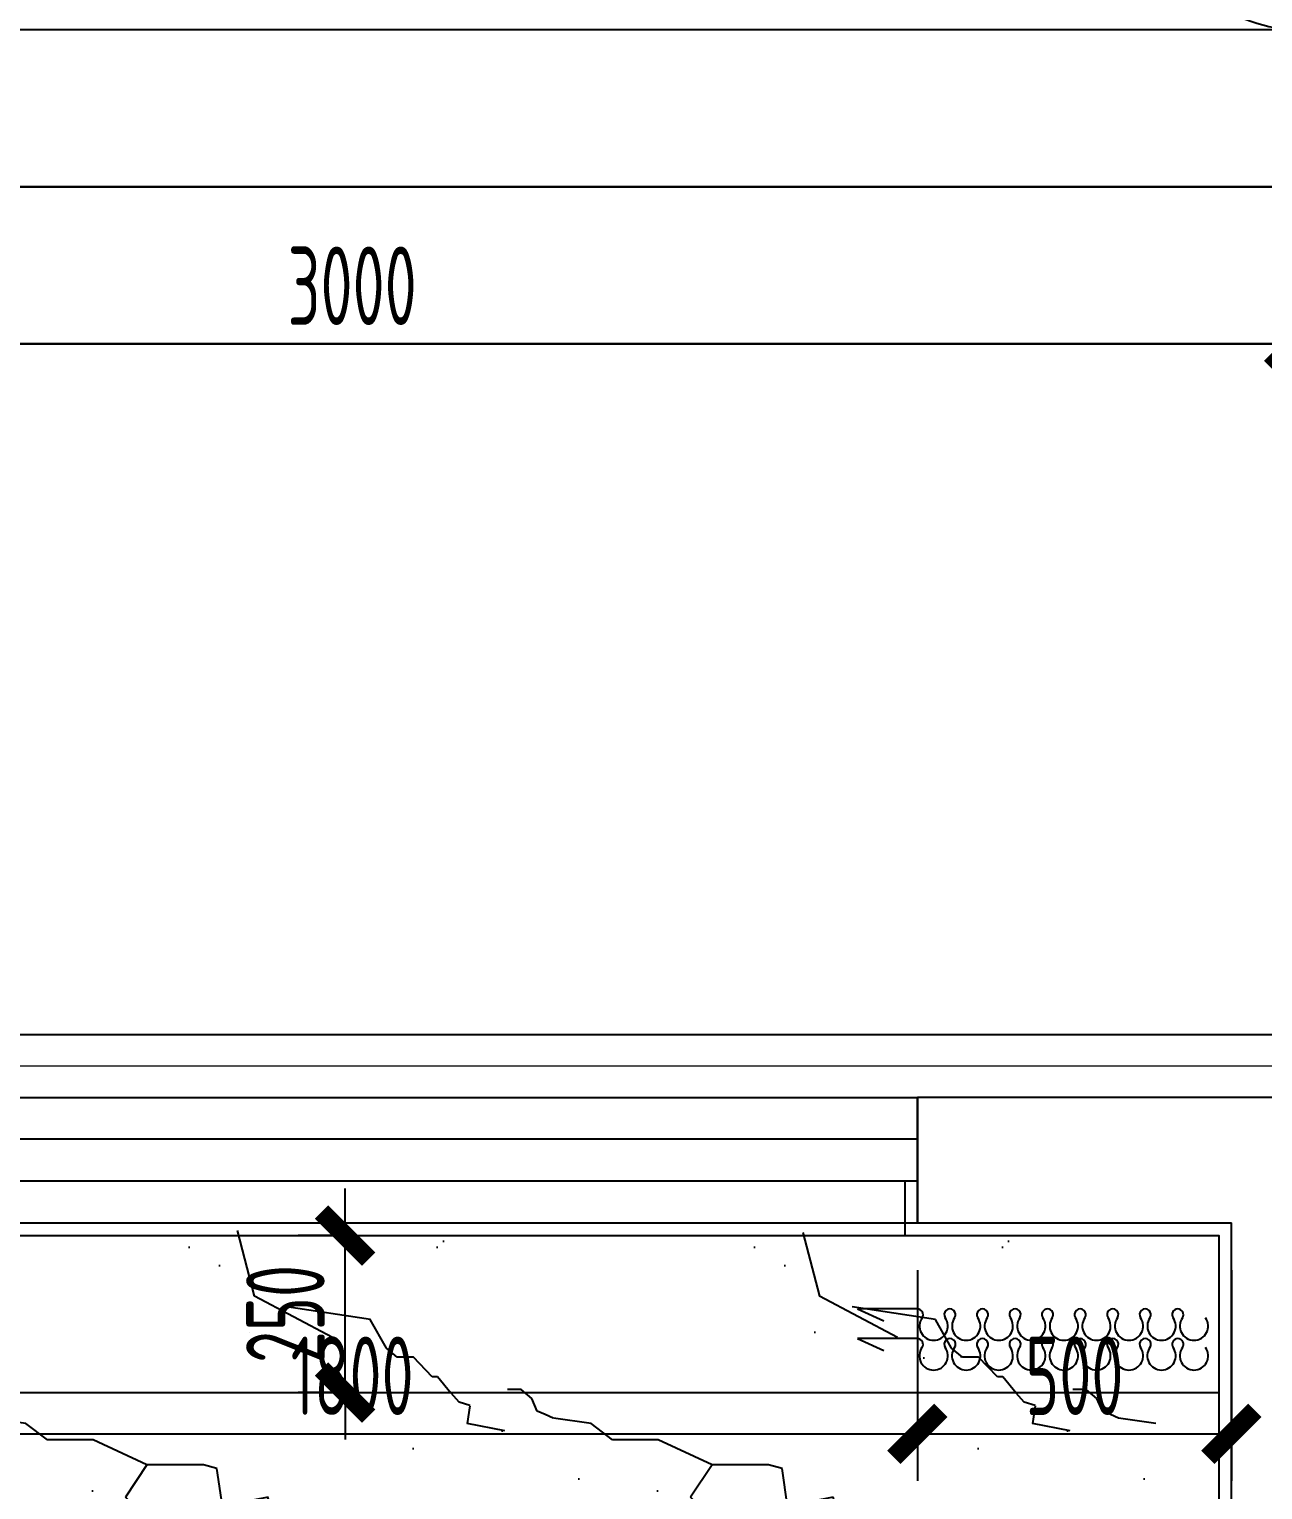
# Model space of a CAD drawing. Header units: millimetres. Extents: x 24675 to 175386, y -87697 to -40478.
# Drawn here: x 125339 to 127303, y -46061 to -43734 of the extents above; entities that cross this region are included whole.
import ezdxf
from ezdxf.enums import TextEntityAlignment as Align

# ---------------------------------------------------------------- set-up
doc = ezdxf.new("R2010")
doc.units = ezdxf.units.MM
doc.header["$LTSCALE"] = 10
doc.header["$MEASUREMENT"] = 0
for name, color, linetype in [('A-AXIS', 150, 'Continuous'), ('AD-建筑尺寸', 44, 'Continuous'), ('AD-玻璃幕墙、窗', 12, 'Continuous'), ('AR-新墙填充', 250, 'Continuous'), ('AXIS_TEXT', 7, 'Continuous'), ('DS-DRAPERY', 32, 'Continuous'), ('FC-地面造型', 136, 'Continuous'), ('FF-FINISH【完成面】', 20, 'Continuous'), ('P-平面看线', 8, 'Continuous'), ('RC-FIN', 30, 'Continuous'), ('RC-天花造型', 30, 'Continuous'), ('WALL', 160, 'Continuous')]:
    doc.layers.add(name, color=color, linetype=linetype)
doc.layers.add('J-金属幕墙', color=34, linetype='Continuous', lineweight=13)
doc.styles.add('AXIS', font='arial.ttf')
doc.styles.add('CCD_DIM', font='archs.shx', dxfattribs={"width": 0.7})
doc.styles.add('COMPLEX', font='COMPLEX')
doc.dimstyles.new('1-50', dxfattribs={"dimscale": 50, "dimtxt": 2.5, "dimasz": 1.5, "dimexe": 1.5, "dimexo": 1.5, "dimgap": 0.6, "dimtad": 1, "dimdec": 0, "dimrnd": 5, "dimzin": 0, "dimdsep": 46, "dimtxsty": 'CCD_DIM', "dimblk": 'ARCHTICK', "dimcen": 0.125, "dimclrd": 44, "dimclre": 44, "dimclrt": 50, "dimadec": 0, "dimazin": 0, "dimtfac": 1, "dimtdec": 0, "dimtix": 1, "dimtmove": 2, "dimatfit": 3, "dimldrblk": 'DOT', "dimfxl": 5, "dimfxlon": 1, "dimtvp": 1, "dimtolj": 1, "dimtzin": 0, "dimarcsym": 0})

# ---------------------------------------------------------------- blocks, each defined once
blk = doc.blocks.new('$TCHSYS$WIN2D')
for p, q in [((-0.5, 0.5), (0.5, 0.5)), ((-0.5, 0.5), (-0.5, -0.5)), ((0.5, 0.5), (0.5, -0.5)), ((0.5, 0.1667), (-0.5, 0.1667)), ((0.5, -0.1667), (-0.5, -0.1667)), ((-0.5, -0.5), (0.5, -0.5))]:
    blk.add_line(p, q)
blk = doc.blocks.new('DRAPES2')
at = {"color": 250}
for p, q in [((0, 0), (82, 37.3)), ((186.3, 0), (0, 0))]:
    blk.add_line(p, q, dxfattribs=at)
at = {"color": 250, "linetype": 'ByBlock', "extrusion": (0, 0, -1)}
for centre, major_axis, start_param, end_param in [((236.9, 53.6), (-31.3, 31.3), 4.8823, 7.06864), ((236.9, 53.6), (-31.3, 31.3), 0.785455, 2.971795), ((338.2, 53.5), (31.3, 31.3), 3.311504, 5.497844), ((338.2, 53.5), (-31.3, 31.3), 0.785455, 2.971795), ((439.4, 53.5), (-31.3, 31.3), 4.8823, 7.06864), ((439.4, 53.5), (-31.3, 31.3), 0.785455, 2.971795), ((540.7, 53.5), (31.3, 31.3), 3.311504, 5.497844), ((540.7, 53.5), (31.3, 31.3), -0.785341, 1.400999), ((641.9, 53.5), (-31.3, 31.3), 4.8823, 7.06864), ((641.9, 53.5), (-31.3, 31.3), 0.785455, 2.971795), ((743.2, 53.5), (31.3, 31.3), 3.311504, 5.497844), ((743.2, 53.5), (-31.3, 31.3), 0.785455, 2.971795), ((844.4, 53.5), (-31.3, 31.3), 4.8823, 7.06864), ((844.4, 53.5), (-31.3, 31.3), 0.785455, 2.971795), ((945.7, 53.5), (31.3, 31.3), 3.311504, 5.497844), ((945.7, 53.5), (31.3, 31.3), -0.785341, 1.400999), ((186.3, 17.8), (-12.6, 12.6), 1.740708, 3.927048), ((287.6, 17.7), (-12.6, 12.6), 1.740708, 6.113388), ((388.8, 17.7), (-12.6, 12.6), 1.740708, 6.113388), ((490.1, 17.7), (12.6, 12.6), 0.169911, 4.542591), ((591.3, 17.7), (12.6, 12.6), 2.356251, 4.542591), ((591.3, 17.7), (-12.6, 12.6), 1.740708, 3.927048), ((692.6, 17.7), (-12.6, 12.6), 1.740708, 6.113388), ((793.8, 17.7), (-12.6, 12.6), 1.740708, 6.113388), ((895.1, 17.7), (12.6, 12.6), 0.169911, 4.542591), ((996.3, 17.7), (12.6, 12.6), 2.356251, 4.542591)]:
    blk.add_ellipse(centre, major_axis=major_axis, ratio=1, start_param=start_param, end_param=end_param, dxfattribs=at)
at = {"color": 250, "extrusion": (0, 0, -1)}
for centre, major_axis, start_param, end_param in [((1046.7, 53.5), (-31.3, 31.3), 4.8823, 7.06864), ((1046.7, 53.5), (-31.3, 31.3), 0.785455, 2.971795), ((996.1, 17.7), (-12.6, 12.6), 1.740708, 3.927048)]:
    blk.add_ellipse(centre, major_axis=major_axis, ratio=1, start_param=start_param, end_param=end_param, dxfattribs=at)
blk = doc.blocks.new('20170817.13012539')
at = {"color": 138}
for p, q in [((-62.6, 486), (-62.6, 605.2)), ((-62.6, 605.2), (-38.7, 552.8))]:
    blk.add_line(p, q, dxfattribs=at)
at = {"color": 138, "linetype": 'ByBlock', "extrusion": (0, 0, -1)}
for centre, major_axis, start_param, end_param in [((-51.2, 486), (8.03, 8.03), 1.740708, 3.927048), ((-28.3, 453.6), (20, 20), 4.8823, 7.06864), ((-28.3, 453.6), (20, 20), 0.785455, 2.971795), ((-51.2, 421.2), (8.03, 8.03), 1.740708, 6.113388), ((-28.3, 388.8), (20, -20), 3.311504, 5.497844), ((-28.3, 388.8), (20, 20), 0.785455, 2.971795), ((-51.2, 356.4), (8.03, 8.03), 1.740708, 6.113388), ((-28.3, 324), (20, 20), 4.8823, 7.06864), ((-28.3, 324), (20, 20), 0.785455, 2.971795), ((-51.2, 291.6), (8.03, -8.03), 0.169911, 4.542591), ((-28.3, 259.2), (20, -20), 3.311504, 5.497844), ((-51.2, 226.8), (8.03, -8.03), 2.356251, 4.542591), ((-28.3, 259.2), (20, -20), -0.785341, 1.400999), ((-51.2, 226.8), (8.03, 8.03), 1.740708, 3.927048), ((-28.3, 194.4), (20, 20), 4.8823, 7.06864), ((-51.2, 162), (8.03, 8.03), 1.740708, 6.113388), ((-28.3, 194.4), (20, 20), 0.785455, 2.971795), ((-28.3, 129.6), (20, -20), 3.311504, 5.497844), ((-28.3, 129.6), (20, 20), 0.785455, 2.971795), ((-51.2, 97.2), (8.03, 8.03), 1.740708, 6.113388), ((-28.3, 64.8), (20, 20), 4.8823, 7.06864), ((-28.3, 64.8), (20, 20), 0.785455, 2.971795), ((-51.2, 32.4), (8.03, -8.03), 0.169911, 4.542591), ((-28.3, 0), (20, -20), 3.311504, 5.497844), ((-51.2, -32.4), (8.03, -8.03), 2.356251, 4.542591), ((-28.3, 0), (20, -20), -0.785341, 1.400999)]:
    blk.add_ellipse(centre, major_axis=major_axis, ratio=1, start_param=start_param, end_param=end_param, dxfattribs=at)
at = {"color": 138, "extrusion": (0, 0, -1)}
for centre, major_axis, start_param, end_param in [((-51.2, -32.2), (8.03, 8.03), 1.740708, 3.927048), ((-28.3, -64.6), (20, 20), 4.8823, 7.06864), ((-28.3, -64.6), (20, 20), 0.785455, 2.971795)]:
    blk.add_ellipse(centre, major_axis=major_axis, ratio=1, start_param=start_param, end_param=end_param, dxfattribs=at)
blk = doc.blocks.new('_ArchTick')
at = {"color": 0, "linetype": 'ByBlock', "const_width": 0.4}
blk.add_lwpolyline([(-0.5, -0.5), (0.5, 0.5)], dxfattribs=at)
blk = doc.blocks.new('*D262')
at = {"layer": 'Defpoints', "color": 0, "linetype": 'ByBlock', "transparency": 16777216}
for p in [(125842, -45655.6), (125931, -45655.6), (125931, -45905.6)]:
    blk.add_point(p, dxfattribs=at)
at = {"layer": 'RC-天花造型', "color": 44, "lineweight": -2, "transparency": 16777216}
for p, q in [((125842, -45655.6), (125842, -45580.6)), ((125856, -45655.6), (125767, -45655.6)), ((125842, -45905.6), (125842, -45655.6)), ((125856, -45905.6), (125767, -45905.6)), ((125842, -45905.6), (125842, -45980.6))]:
    blk.add_line(p, q, dxfattribs=at)
at = {"layer": 'RC-天花造型', "color": 44, "linetype": 'ByBlock', "lineweight": -2, "transparency": 16777216, "xscale": 75, "yscale": 75, "zscale": 75}
for p, rotation in [((125842, -45655.6), 270), ((125842, -45905.6), 90)]:
    blk.add_blockref('_ArchTick', p, dxfattribs=dict(at, rotation=rotation))
at = {"layer": 'RC-天花造型', "color": 50, "linetype": 'ByBlock', "transparency": 16777216, "insert": (125746.9, -45780.6), "char_height": 125, "attachment_point": 5, "rotation": 90, "style": 'CCD_DIM'}
blk.add_mtext('\\A1;250', dxfattribs=at)
blk = doc.blocks.new('_Dot')
at = {"color": 0, "linetype": 'ByBlock', "lineweight": -2}
blk.add_line((-0.5, 0), (-1, 0), dxfattribs=at)
at = {"color": 0, "linetype": 'ByBlock', "const_width": 0.5}
blk.add_lwpolyline([(-0.25, 0, 1), (0.25, 0, 1)], format="xyb", close=True, dxfattribs=at)
blk = doc.blocks.new('*D279')
at = {"layer": 'AR-新墙填充', "color": 44, "lineweight": -2, "transparency": 16777216}
for p, q in [((124953.2, -45710.6), (124953.2, -46046.5)), ((126753.2, -45710.6), (126753.2, -46046.5)), ((124953.2, -45971.5), (126753.2, -45971.5))]:
    blk.add_line(p, q, dxfattribs=at)
at = {"layer": 'Defpoints', "color": 0, "linetype": 'ByBlock', "transparency": 16777216}
for p in [(124953.2, -45635.6), (126753.2, -45635.6), (126753.2, -45971.5)]:
    blk.add_point(p, dxfattribs=at)
at = {"layer": 'AR-新墙填充', "color": 44, "linetype": 'ByBlock', "lineweight": -2, "transparency": 16777216, "xscale": 75, "yscale": 75, "zscale": 75, "rotation": 180}
blk.add_blockref('_ArchTick', (124953.2, -45971.5), dxfattribs=at)
at = {"layer": 'AR-新墙填充', "color": 44, "linetype": 'ByBlock', "lineweight": -2, "transparency": 16777216, "xscale": 75, "yscale": 75, "zscale": 75}
blk.add_blockref('_ArchTick', (126753.2, -45971.5), dxfattribs=at)
at = {"layer": 'AR-新墙填充', "color": 50, "linetype": 'ByBlock', "transparency": 16777216, "insert": (125853.2, -45879), "char_height": 125, "attachment_point": 5, "style": 'CCD_DIM'}
blk.add_mtext('\\A1;1800', dxfattribs=at)
blk = doc.blocks.new('*D280')
at = {"layer": 'AR-新墙填充', "color": 44, "lineweight": -2, "transparency": 16777216}
for p, q in [((126753.2, -45710.6), (126753.2, -46046.5)), ((127253.2, -45710.6), (127253.2, -46046.5)), ((126753.2, -45971.5), (127253.2, -45971.5))]:
    blk.add_line(p, q, dxfattribs=at)
at = {"layer": 'Defpoints', "color": 0, "linetype": 'ByBlock', "transparency": 16777216}
for p in [(126753.2, -45635.6), (127253.2, -45635.6), (127253.2, -45971.5)]:
    blk.add_point(p, dxfattribs=at)
at = {"layer": 'AR-新墙填充', "color": 44, "linetype": 'ByBlock', "lineweight": -2, "transparency": 16777216, "xscale": 75, "yscale": 75, "zscale": 75, "rotation": 180}
blk.add_blockref('_ArchTick', (126753.2, -45971.5), dxfattribs=at)
at = {"layer": 'AR-新墙填充', "color": 44, "linetype": 'ByBlock', "lineweight": -2, "transparency": 16777216, "xscale": 75, "yscale": 75, "zscale": 75}
blk.add_blockref('_ArchTick', (127253.2, -45971.5), dxfattribs=at)
at = {"layer": 'AR-新墙填充', "color": 50, "linetype": 'ByBlock', "transparency": 16777216, "insert": (127003.2, -45879), "char_height": 125, "attachment_point": 5, "style": 'CCD_DIM'}
blk.add_mtext('\\A1;500', dxfattribs=at)
blk = doc.blocks.new('_AXISO')
blk.add_circle((0, 0), 0.5)
at = {"layer": 'AXIS_TEXT', "style": 'COMPLEX', "width": 1.041667}
blk.add_attdef('A', text='', height=0.56, dxfattribs=at).set_placement((-0.25, -0.28), (0.25, -0.28), align=Align.FIT)
blk = doc.blocks.new('*D494')
at = {"layer": 'AD-建筑尺寸', "color": 44, "linetype": 'ByBlock', "lineweight": -2, "transparency": 16777216}
for p, q in [((124353.2, -44485.6), (124353.2, -44160.6)), ((127353.2, -44235.6), (127353.2, -44160.6)), ((124353.2, -44235.6), (127353.2, -44235.6))]:
    blk.add_line(p, q, dxfattribs=at)
at = {"layer": 'Defpoints', "color": 0, "linetype": 'ByBlock', "transparency": 16777216}
for p in [(127353.2, -44235.6), (127353.2, -44235.6), (124353.2, -87697)]:
    blk.add_point(p, dxfattribs=at)
at = {"layer": 'AD-建筑尺寸', "color": 44, "linetype": 'ByBlock', "lineweight": -2, "transparency": 16777216, "xscale": 75, "yscale": 75, "zscale": 75, "rotation": 180}
blk.add_blockref('_ArchTick', (124353.2, -44235.6), dxfattribs=at)
at = {"layer": 'AD-建筑尺寸', "color": 44, "linetype": 'ByBlock', "lineweight": -2, "transparency": 16777216, "xscale": 75, "yscale": 75, "zscale": 75}
blk.add_blockref('_ArchTick', (127353.2, -44235.6), dxfattribs=at)
at = {"layer": 'AD-建筑尺寸', "color": 50, "linetype": 'ByBlock', "transparency": 16777216, "insert": (125853.2, -44143.1), "char_height": 125, "attachment_point": 5, "style": 'CCD_DIM'}
blk.add_mtext('\\A1;3000', dxfattribs=at)
blk = doc.blocks.new('*D497')
at = {"layer": 'AD-建筑尺寸', "color": 44, "linetype": 'ByBlock', "lineweight": -2, "transparency": 16777216}
for p, q in [((122553.2, -44235.6), (122553.2, -43910.6)), ((135753.2, -44235.6), (135753.2, -43910.6)), ((122553.2, -43985.6), (135753.2, -43985.6))]:
    blk.add_line(p, q, dxfattribs=at)
at = {"layer": 'Defpoints', "color": 0, "linetype": 'ByBlock', "transparency": 16777216}
for p in [(135753.2, -43985.6), (122553.2, -44485.6), (135753.2, -44485.6)]:
    blk.add_point(p, dxfattribs=at)
at = {"layer": 'AD-建筑尺寸', "color": 44, "linetype": 'ByBlock', "lineweight": -2, "transparency": 16777216, "xscale": 75, "yscale": 75, "zscale": 75, "rotation": 180}
blk.add_blockref('_ArchTick', (122553.2, -43985.6), dxfattribs=at)
at = {"layer": 'AD-建筑尺寸', "color": 44, "linetype": 'ByBlock', "lineweight": -2, "transparency": 16777216, "xscale": 75, "yscale": 75, "zscale": 75}
blk.add_blockref('_ArchTick', (135753.2, -43985.6), dxfattribs=at)
at = {"layer": 'AD-建筑尺寸', "color": 50, "linetype": 'ByBlock', "transparency": 16777216, "insert": (129153.2, -43890.5), "char_height": 125, "attachment_point": 5, "style": 'CCD_DIM'}
blk.add_mtext('\\A1;13200', dxfattribs=at)

msp = doc.modelspace()

# ---------------------------------------------------------------- hatches: boundary and pattern name
at = {"layer": 'FC-地面造型', "linetype": 'ByBlock'}
h = msp.add_hatch(dxfattribs=at)
h.set_pattern_fill('大理石', color=250, scale=200, angle=90, double=1)
h.set_pattern_definition([(131.98721, (-877.59, -42321.93), (-900.00002, 1199.99998), [19.2195, -4016.8677]), (158.19859, (-847.59, -42607.64), (-1800, 600), [69.238, -4777.4105]), (150.945396, (-813.3, -42621.93), (-900.000026, 599.99996), [29.416, -6147.962]), (180, (-839, -42607.64), (7e-14, 600), [8.5714, -891.4285]), (161.56505, (-860.45, -42327.64), (-900, 1e-06), [18.07, -1879.2964]), (261.469234, (-860.45, -42327.64), (-6e-06, -600), [28.891, -6038.233]), (169.2157, (-804.73, -42367.64), (-3600, 600.000003), [61.0787, -6352.1886]), (152.132996, (-1079.018, -42819.072), (-4500.0000176, 2399.9999708), [140.589, -29383.1298]), (90, (-1211, -42810.4), (-900, 6e-14), [0, -600]), (154.983106, (-1374.73, -42421.93), (-2699.999998, 1200.000003), [94.5883, -9837.1788]), (171.43911, (-1019.018, -42190.5), (-8099.999949, 1199.999998), [134.354, -28080.0036]), (172.874984, (-1100.447, -42521.93), (-4500.000005, 599.999964), [69.105, -14442.9588]), (166.75948, (-911.876, -42581.93), (-2699.999998, 600.000006), [149.6936, -15568.1304]), (90, (-912.3, -42675.5), (-900, 6e-14), [0, -600]), (90, (-902.7, -42665.8), (-900, 6e-14), [0, -600]), (90, (-950.85, -42598.3), (-900, 6e-14), [0, -600]), (90, (-1056.8, -42617.6), (-900, 6e-14), [0, -600]), (149.036243, (-1057.59, -42547.643), (-900.000026, 599.999952), [49.9796, -10445.7336]), (90, (-1098.8, -42522), (-900, 6e-14), [0, -600]), (90, (-1066.5, -42598.3), (-900, 6e-14), [0, -600]), (90, (-1124.3, -42569.4), (-900, 6e-14), [0, -600]), (90, (-1037.6, -42598.3), (-900, 6e-14), [0, -600]), (140.19443, (-976.16, -42250.5), (-900, 600), [22.315, -4663.835]), (180, (-950.45, -42250.5), (7e-14, 600), [25.7143, -874.2857]), (133.66778, (-920.447, -42281.93), (-1799.999996, 1800), [43.4483, -9080.6952]), (180, (-911.9, -42281.9), (7e-14, 600), [8.5714, -891.4285]), (129.80557, (-890.45, -42307.64), (-900.000035, 1199.99997), [33.4725, -6995.7522]), (90, (-950.85, -42395.9), (-900, 6e-14), [0, -600]), (90, (-978, -42249.2), (-900, 6e-14), [0, -600]), (90, (-978, -42249.2), (-900, 6e-14), [0, -600]), (119.35775, (-993.3, -42236.21), (-900.000005, 1800), [52.45, -5454.8177]), (90, (-1037.6, -42251.3), (-900, 6e-14), [0, -600]), (236.30993, (-1374.73, -42421.93), (-899.999984, -1200.00001), [61.8094, -6428.1828]), (98.130102, (-1254.733, -42487.643), (-899.999995, 5999.999958), [60.609, -12667.3128]), (137.862405, (-1237.59, -42621.93), (-2699.9999975, 2400.000001), [80.913, -16910.8494]), (104.620874, (-1203.304, -42753.357), (-900.000038, 3599.99999), [135.827, -14126.01]), (90, (-1259.15, -42704.4), (-900, 6e-14), [0, -600]), (108.43495, (-1169.02, -42513.36), (-900, 2400), [27.1052, -5664.9945]), (106.69924, (-1177.59, -42487.64), (-5e-05, 599.99999), [14.9147, -3117.177]), (191.093723, (-1181.876, -42473.357), (-6299.999941, -1200.0000105), [74.2445, -15517.0992]), (90, (-1220.6, -42550.1), (-900, 6e-14), [0, -600]), (90, (-1256.4, -42488), (-900, 6e-14), [0, -600]), (90, (-1153.2, -42569.4), (-900, 6e-14), [0, -600]), (90, (-1345.85, -42646.5), (-900, 6e-14), [0, -600]), (90, (-1307.3, -42675.5), (-900, 6e-14), [0, -600]), (134.144903, (-1361.876, -42521.93), (-1800, 1800.000003), [67.6878, -14146.7412]), (144.582945, (-1297.59, -42567.643), (-899.9999965, 600.000002), [78.8825, -16486.4424]), (90, (-1362.5, -42521.1), (-900, 6e-14), [0, -600]), (90, (-1316.95, -42608), (-900, 6e-14), [0, -600]), (90, (-1362.5, -42521.1), (-900, 6e-14), [0, -600]), (90, (-1296.2, -42567.55), (-900, 6e-14), [0, -600]), (165.06858, (-1263.3, -42427.64), (-2700, 600), [22.1774, -4635.075]), (180, (-1284.73, -42421.9), (7e-14, 600), [90, -810]), (140.19443, (-1661.88, -42316.21), (-900, 600), [22.315, -4663.835]), (90, (-1471.1, -42482.65), (-900, 6e-14), [0, -600]), (90, (-1461.5, -42463.4), (-900, 6e-14), [0, -600]), (90, (-1480.7, -42540.5), (-900, 6e-14), [0, -600]), (90, (-1586.7, -42444.1), (-900, 6e-14), [0, -600]), (143.1301, (-1533.304, -42381.93), (-900, 600), [42.857, -8957.1426]), (180, (-1460.45, -42381.9), (7e-14, 600), [72.857, -827.143]), (90, (-1461.9, -42381.8), (-900, 6e-14), [0, -600]), (113.19859, (-1653.3, -42336.21), (-900, 1800), [21.7594, -4547.7045]), (156.03751, (-1640.45, -42341.93), (-1800, 600), [14.07, -2940.5875]), (156.03751, (-1627.59, -42347.64), (-1800, 600), [14.07, -2940.5875]), (171.869898, (-1567.59, -42356.214), (-4500, 600.000003), [60.609, -12667.3128]), (180, (-1679, -42301.9), (7e-14, 600), [21.4286, -878.5714]), (90, (-1709, -42367.8), (-900, 6e-14), [0, -600])])
h.paths.add_polyline_path([(127133.2, -46235.6), (127133.2, -45655.6), (126004, -45645.6), (124468.2, -45655.6), (124473.2, -46235.6)])

# ---------------------------------------------------------------- linework, layer by layer
at = {"layer": 'Defpoints', "color": 250, "linetype": 'ByBlock'}
for points in [[(121453.2, -60435.6), (136653.2, -60435.6), (136653.2, -43735.6), (121453.2, -43735.6)], [(121703.2, -60185.6), (136403.2, -60185.6), (136403.2, -43985.6), (121703.2, -43985.6)], [(121953.2, -59935.6), (136153.2, -59935.6), (136153.2, -44235.6), (121953.2, -44235.6)]]:
    msp.add_lwpolyline(points, close=True, dxfattribs=at)
at = {"layer": 'FF-FINISH【完成面】'}
msp.add_line((126733.2, -45568.9), (126733.2, -45655.6), dxfattribs=at)
at = {"layer": 'FF-FINISH【完成面】', "elevation": 0}
msp.add_lwpolyline([(126173.2, -49215.6), (124473.2, -49215.6), (124473.2, -45655.6), (127233.2, -45655.6), (127233.2, -48276.8)], dxfattribs=at)
at = {"layer": 'J-金属幕墙', "elevation": 0}
for points in [[(122453.2, -46005.6), (122453.2, -45985.6), (124203.2, -45985.6), (124203.2, -45385.6), (128453.2, -45385.6)], [(122453.2, -46005.6), (122453.2, -46035.6), (124253.2, -46035.6), (124253.2, -45435.6), (128398.2, -45435.6)]]:
    msp.add_lwpolyline(points, dxfattribs=at)
at = {"layer": 'P-平面看线', "elevation": 0}
msp.add_lwpolyline([(122353.2, -46035.6), (122353.2, -45335.6), (128453.2, -45335.6)], dxfattribs=at)
at = {"layer": 'RC-FIN', "linetype": 'ByBlock'}
msp.add_line((124473.2, -45905.6), (127233.2, -45905.6), dxfattribs=at)
at = {"layer": 'WALL'}
for p, q in [((127353.2, -45435.6), (126753.2, -45435.6)), ((126753.2, -45435.6), (126753.2, -45635.6)), ((126753.2, -45635.6), (127253.2, -45635.6)), ((127253.2, -45635.6), (127253.2, -45635.6)), ((127253.2, -48285.8, 0), (127253.2, -45635.6))]:
    msp.add_line(p, q, dxfattribs=at)

# ---------------------------------------------------------------- block references
at = {"layer": 'A-AXIS'}
ref = msp.add_blockref('_AXISO', (127353.2, -43534.5), dxfattribs=dict(at, xscale=400.0002256945839, yscale=400.0002256945839, zscale=400.0002256945839))
ref.add_attrib('A', '5', dxfattribs={"layer": 'AXIS_TEXT', "color": 2, "height": 224, "style": 'AXIS', "width": 1.149191}).set_placement((127253.2, -43650.3), (127453.2, -43650.3), align=Align.FIT)
at = {"layer": 'AD-玻璃幕墙、窗', "xscale": -1800, "yscale": 200, "zscale": -1800, "rotation": 180}
msp.add_blockref('$TCHSYS$WIN2D', (125853.2, -45535.6), dxfattribs=at)
at = {"layer": 'DS-DRAPERY'}
for name, p, xscale, yscale, zscale, rotation in [('20170817.13012539', (127142, -45822.5), -0.8, 0.8, 0.8, 90), ('DRAPES2', (126657.8, -45819.8), -0.5119999997317791, 0.5119999997317791, 0.5119999997317791, 180)]:
    msp.add_blockref(name, p, dxfattribs=dict(at, xscale=xscale, yscale=yscale, zscale=zscale, rotation=rotation))

# ---------------------------------------------------------------- dimensions: what is measured, and where the dimension line sits
at = {"layer": 'AD-建筑尺寸', "color": 8, "linetype": 'ByBlock'}
for base, p1, p2, picture, middle in [((135753.2, -43985.6), (122553.2, -44485.6), (135753.2, -44485.6), '*D497', (129153.2, -43890.5)), ((127353.2, -44235.6), (124353.2, -87697), (127353.2, -44235.6), '*D494', (125853.2, -44143.1))]:
    dim = msp.add_linear_dim(base=base, p1=p1, p2=p2, dimstyle='1-50', dxfattribs=at)
    dim.commit()
    dim.dimension.update_dxf_attribs({"geometry": picture, "text_midpoint": middle})
at = {"layer": 'AR-新墙填充', "color": 8, "linetype": 'ByBlock'}
for base, p1, p2, picture, middle in [((126753.2, -45971.5), (124953.2, -45635.6), (126753.2, -45635.6), '*D279', (125853.2, -45879)), ((127253.2, -45971.5), (126753.2, -45635.6), (127253.2, -45635.6), '*D280', (127003.2, -45879))]:
    dim = msp.add_linear_dim(base=base, p1=p1, p2=p2, dimstyle='1-50', override={"dimfxl": 50, "dimarcsym": 1}, dxfattribs=at)
    dim.commit()
    dim.dimension.update_dxf_attribs({"geometry": picture, "text_midpoint": middle})
at = {"layer": 'RC-天花造型', "color": 8, "linetype": 'ByBlock'}
dim = msp.add_linear_dim(base=(125842, -45655.6), p1=(125931, -45905.6), p2=(125931, -45655.6), angle=90, dimstyle='1-50', override={"dimfxl": 50, "dimarcsym": 1}, dxfattribs=at)
dim.commit()
dim.dimension.update_dxf_attribs({"geometry": '*D262', "text_midpoint": (125746.9, -45780.6)})

doc.saveas('drawing.dxf')
